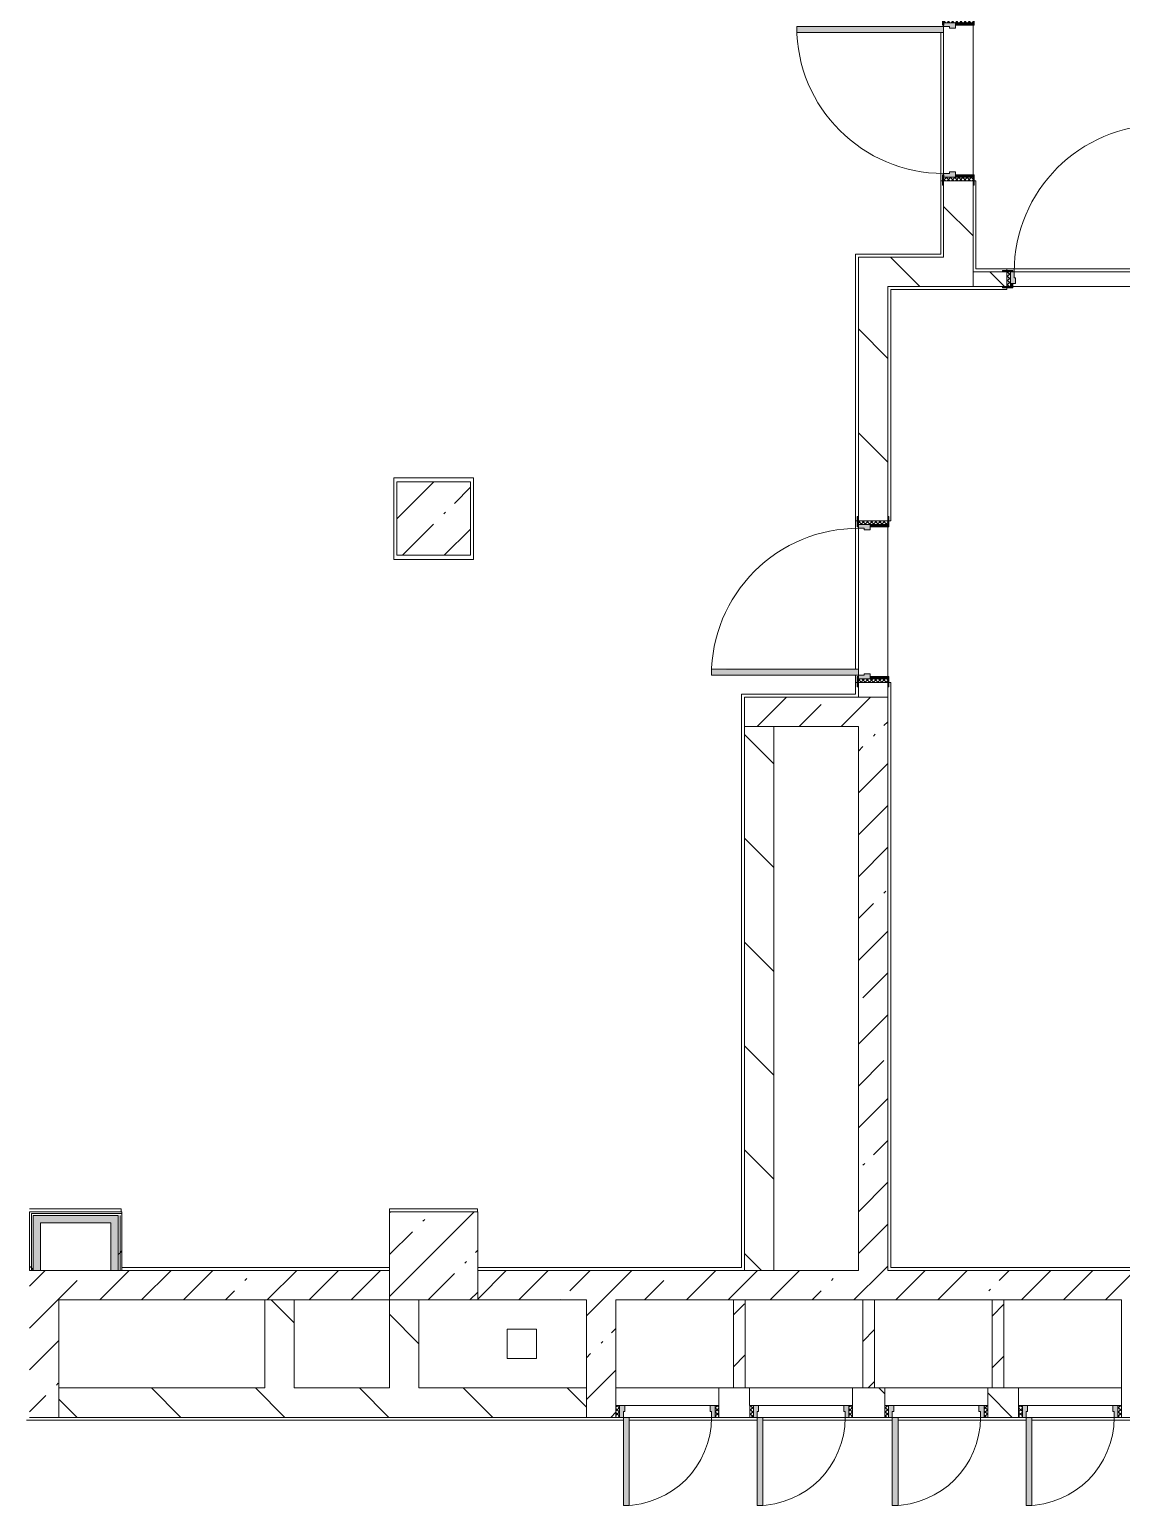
# Model space of a CAD drawing. Header units: millimetres. Extents: x 81494 to 296443, y -8553 to 29000.
# Drawn here: x 221143 to 228573, y 10300 to 20350 of the extents above; entities that cross this region are included whole.
import ezdxf

# ---------------------------------------------------------------- set-up
doc = ezdxf.new("R2010")
doc.units = ezdxf.units.MM
for name, color, linetype, lineweight, true_color in [('A-DOOR-5', 7, 'Continuous', 5, 0xe2e2e2), ('A-DOOR-6', 7, 'Continuous', 5, 0xaaaaaa), ('A-DOOR-FRAM-4', 7, 'Continuous', 5, 0xe2e2e2), ('A-DOOR-FRAM-5', 7, 'Continuous', 5, 0xaaaaaa), ('A-FLOR-2', 7, 'Continuous', 5, 0xaaaaaa), ('I-WALL-1', 7, 'Continuous', 5, 0xe7e7e7), ('I-WALL-2', 7, 'Continuous', 9, 0xe7e7e7), ('I-WALL-5', 7, 'Continuous', 5, 0x787878)]:
    doc.layers.add(name, color=color, linetype=linetype, lineweight=lineweight, true_color=true_color)
for name, color, linetype, lineweight in [('A-WALL', 7, 'Continuous', 9), ('I-WALL-3', 7, 'Continuous', 5), ('S-COLS-1', 7, 'Continuous', 5)]:
    doc.layers.add(name, color=color, linetype=linetype, lineweight=lineweight)
pattern_1 = [(45, (169433.17, 0), (-285.1231, 285.1231), []), (45, (169718.3, 0), (-285.1231, 285.1231), [504.031, -100.806, 16.764, -84.042])]
pattern_2 = [(135, (1751.41, 164.685), (-14.14214, -14.14214), []), (225, (1751.41, 164.685), (14.14214, -14.14214), [])]
pattern_3 = [(45, (-371.384, 164.685), (-14.1421, 14.1421), []), (135, (-371.384, 164.685), (-14.1421, -14.1421), [])]
pattern_4 = [(135, (169433.17, 0), (-353.5534, -353.5534), [])]
pattern_5 = [(45, (169433.17, 0), (-176.7767, 176.7767), [])]
pattern_6 = [(135, (1951.41, 164.685), (-14.14214, -14.14214), []), (225, (1951.41, 164.685), (14.14214, -14.14214), [])]
pattern_7 = [(45, (-171.384, 164.685), (-14.1421, 14.1421), []), (135, (-171.384, 164.685), (-14.1421, -14.1421), [])]
pattern_8 = [(45, (169433.2, 0), (-530.33, 530.33), []), (135, (169433.2, 0), (-530.33, -530.33), [])]

# ---------------------------------------------------------------- blocks, each defined once
blk = doc.blocks.new('BSC_Колонна _Прямоугольная - 600х600-23205375-1_3_4_птичка')
at = {"layer": 'S-COLS-1'}
h = blk.add_hatch(dxfattribs=at)
h.set_pattern_fill('FP_130', color=256, style=0, pattern_type=2)
h.set_pattern_definition([(45, (-54460, -12000), (-285.123, 285.123), []), (45, (-54174.88, -12000), (-285.123, 285.123), [504.031, -100.806, 16.764, -84.042])])
h.paths.add_polyline_path([(-300, -300), (300, -300), (298, 300), (-300, 300), (-300, -100)])
for p, q in [((300, 300), (-300, 300)), ((-300, 300), (-300, -300)), ((300, -300), (300, 300)), ((-300, -300), (300, -300))]:
    blk.add_line(p, q, dxfattribs=at)
blk = doc.blocks.new('110_Дверь_СКБ_1Ст_Внутренняя1 - Д-12 1100x2100h_дверь в горячий цех-32113407-1_3_4_птичка')
at = {"layer": 'A-DOOR-5'}
h = blk.add_hatch(color=256, dxfattribs=at)
h.paths.add_polyline_path([(-512.5, 100), (-512.5, 20), (-477.5, 20), (-477.5, 60), (-487.5, 60), (-487.5, 100), (-497.5, 100)])
h.paths.add_polyline_path([(502.5, 60), (502.5, 20), (537.5, 20), (537.5, 100), (512.5, 100), (512.5, 60)])
at = {"layer": 'A-DOOR-6'}
h = blk.add_hatch(dxfattribs=at)
h.set_pattern_fill('FP_30', color=256, style=0, pattern_type=2)
h.set_pattern_definition(pattern_2)
h.paths.add_polyline_path([(537.5, -100), (562.5, -100), (562.5, 100), (537.5, 100)])
at = {"layer": 'A-DOOR-FRAM-4'}
for points in [[(-487.5, 894.7), (-487.5, 100), (-447.5, 100), (-451.7, 1100), (-487.5, 1100), (-487.5, 1055.7)], [(-567.5, 108), (-567.5, 100), (-497.5, 100), (-497.5, 108), (-537.5, 108)], [(522.5, 105), (522.5, 100), (592.5, 100), (592.5, 108), (522.5, 108)], [(-512.5, -100), (-497.5, -100), (-497.5, 20), (-512.5, 20)], [(522.5, -100), (537.5, -100), (537.5, 20), (522.5, 20)], [(-567.5, -108), (-497.5, -108), (-497.5, -100), (-567.5, -100)], [(522.5, -108), (592.5, -108), (592.5, -100), (522.5, -100)]]:
    blk.add_hatch(color=256, dxfattribs=at).paths.add_polyline_path(points)
at = {"layer": 'A-DOOR-FRAM-5'}
h = blk.add_hatch(dxfattribs=at)
h.set_pattern_fill('FP_31', color=256, style=0, pattern_type=2)
h.set_pattern_definition(pattern_3)
h.paths.add_polyline_path([(-537.5, -100), (-512.5, -100), (-512.5, 100), (-537.5, 100)])
at = {"layer": 'A-DOOR-6'}
for p, q in [((-487.5, 1100), (-487.5, 100)), ((-447.5, 1100), (-487.5, 1100)), ((-447.5, 100), (-447.5, 1100)), ((-487.5, 100), (-447.5, 100))]:
    blk.add_line(p, q, dxfattribs=at)
blk.add_arc((-487.5, 100), 1000, 360, 90, dxfattribs=at)
at = {"layer": 'A-DOOR-FRAM-5'}
for p, q in [((-497.5, 108), (-567.5, 108)), ((-567.5, 108), (-567.5, 100)), ((-497.5, 100), (-497.5, 108)), ((592.5, 108), (522.5, 108)), ((522.5, 108), (522.5, 100)), ((592.5, 100), (592.5, 108)), ((-567.5, 100), (-497.5, 100)), ((-512.5, 100), (-537.5, 100)), ((-537.5, 100), (-537.5, -100)), ((-487.5, 100), (-512.5, 100)), ((-512.5, 100), (-512.5, 20)), ((-512.5, -100), (-512.5, 100)), ((-497.5, 100), (-512.5, 100)), ((-512.5, 100), (-512.5, 99)), ((-512.5, 99), (-497.5, 99)), ((-512.5, 20), (-477.5, 20)), ((-497.5, 20), (-512.5, 20)), ((-512.5, 20), (-512.5, -100)), ((-497.5, 99), (-497.5, 100)), ((-497.5, -100), (-497.5, 20)), ((-487.5, 60), (-487.5, 100)), ((-477.5, 60), (-487.5, 60)), ((-477.5, 20), (-477.5, 60)), ((512.5, 60), (502.5, 60)), ((502.5, 60), (502.5, 20)), ((502.5, 20), (537.5, 20)), ((512.5, 100), (512.5, 60)), ((537.5, 100), (512.5, 100)), ((537.5, 100), (522.5, 100)), ((522.5, 100), (522.5, 99)), ((522.5, 100), (592.5, 100)), ((522.5, 99), (537.5, 99)), ((537.5, 20), (522.5, 20)), ((522.5, 20), (522.5, -100)), ((537.5, 20), (537.5, 100)), ((562.5, 100), (537.5, 100)), ((537.5, 100), (537.5, -100)), ((537.5, 99), (537.5, 100)), ((537.5, -100), (537.5, 20)), ((562.5, -100), (562.5, 100)), ((-497.5, -100), (-567.5, -100)), ((-567.5, -100), (-567.5, -108)), ((-537.5, -100), (-512.5, -100)), ((-512.5, -100), (-497.5, -100)), ((-497.5, -108), (-497.5, -100)), ((522.5, -100), (537.5, -100)), ((592.5, -100), (522.5, -100)), ((522.5, -100), (522.5, -108)), ((537.5, -100), (562.5, -100)), ((592.5, -108), (592.5, -100)), ((-567.5, -108), (-497.5, -108)), ((522.5, -108), (592.5, -108))]:
    blk.add_line(p, q, dxfattribs=at)
blk = doc.blocks.new('110_Дверь_СКБ_1Ст_Внутренняя1 - Д-11 1100x2100h_кладовые _все__ коридор _между помещениями блока столовой__ моечные _все_-32089444-1_3_4_птичка')
at = {"layer": 'A-DOOR-5'}
h = blk.add_hatch(color=256, dxfattribs=at)
h.paths.add_polyline_path([(502.5, -30), (537.5, -30), (537.5, 50), (512.5, 50), (512.5, 10), (502.5, 10), (502.5, -6)])
h.paths.add_polyline_path([(-477.5, -30), (-477.5, 10), (-487.5, 10), (-487.5, 50), (-512.5, 50), (-512.5, -30), (-487.5, -30)])
at = {"layer": 'A-DOOR-6'}
h = blk.add_hatch(dxfattribs=at)
h.set_pattern_fill('FP_20', color=256, style=0, pattern_type=2)
h.set_pattern_definition([(135, (1751.41, 114.685), (-14.14214, -14.14214), []), (225, (1751.41, 114.685), (14.14214, -14.14214), [])])
h.paths.add_polyline_path([(562.5, -50), (562.5, 50), (537.5, 50), (537.5, -50)])
at = {"layer": 'A-DOOR-FRAM-4'}
for points in [[(472.5, 50), (512.5, 50), (512.5, 1050), (472.5, 1050), (472.5, 58.5)], [(-512.5, 50), (-497.5, 50), (-497.5, 58), (-567.5, 58), (-567.5, 50), (-537.5, 50)], [(592.5, 50), (592.5, 58), (522.5, 58), (522.5, 50), (562.5, 50)], [(-567.5, -58), (-497.5, -58), (-497.5, -50), (-567.5, -50)], [(-497.5, -50), (-497.5, -30), (-512.5, -30), (-512.5, -50)], [(522.5, -50), (537.5, -50), (537.5, -30), (522.5, -30)], [(592.5, -58), (592.5, -50), (522.5, -50), (522.5, -58), (562.5, -58)]]:
    blk.add_hatch(color=256, dxfattribs=at).paths.add_polyline_path(points)
at = {"layer": 'A-DOOR-FRAM-5'}
h = blk.add_hatch(dxfattribs=at)
h.set_pattern_fill('FP_21', color=256, style=0, pattern_type=2)
h.set_pattern_definition([(45, (-371.384, 114.685), (-14.1421, 14.1421), []), (135, (-371.384, 114.685), (-14.1421, -14.1421), [])])
h.paths.add_polyline_path([(-537.5, -50), (-512.5, -50), (-512.5, 50), (-537.5, 50)])
at = {"layer": 'A-DOOR-6'}
for p, q in [((512.5, 1050), (472.5, 1050)), ((472.5, 1050), (472.5, 50)), ((512.5, 50), (512.5, 1050)), ((472.5, 50), (512.5, 50))]:
    blk.add_line(p, q, dxfattribs=at)
blk.add_arc((512.5, 50), 1000, 90, 180, dxfattribs=at)
at = {"layer": 'A-DOOR-FRAM-5'}
for p, q in [((-497.5, 58), (-567.5, 58)), ((-567.5, 58), (-567.5, 50)), ((-567.5, 50), (-497.5, 50)), ((-512.5, 50), (-537.5, 50)), ((-537.5, 50), (-537.5, -50)), ((-487.5, 50), (-512.5, 50)), ((-512.5, 50), (-512.5, -30)), ((-512.5, -50), (-512.5, 50)), ((-497.5, 50), (-512.5, 50)), ((-512.5, 50), (-512.5, 49)), ((-512.5, 49), (-497.5, 49)), ((-497.5, 50), (-497.5, 58)), ((-497.5, 49), (-497.5, 50)), ((-487.5, 10), (-487.5, 50)), ((-477.5, 10), (-487.5, 10)), ((-477.5, -30), (-477.5, 10)), ((512.5, 10), (502.5, 10)), ((502.5, 10), (502.5, -30)), ((512.5, 50), (512.5, 10)), ((537.5, 50), (512.5, 50)), ((592.5, 58), (522.5, 58)), ((522.5, 58), (522.5, 50)), ((537.5, 50), (522.5, 50)), ((522.5, 50), (522.5, 49)), ((522.5, 50), (592.5, 50)), ((522.5, 49), (537.5, 49)), ((537.5, -30), (537.5, 50)), ((562.5, 50), (537.5, 50)), ((537.5, 50), (537.5, -50)), ((537.5, 49), (537.5, 50)), ((562.5, -50), (562.5, 50)), ((592.5, 50), (592.5, 58)), ((-497.5, -50), (-567.5, -50)), ((-567.5, -50), (-567.5, -58)), ((-567.5, -58), (-497.5, -58)), ((-537.5, -50), (-512.5, -50)), ((-512.5, -30), (-477.5, -30)), ((-497.5, -30), (-512.5, -30)), ((-512.5, -30), (-512.5, -50)), ((-512.5, -50), (-497.5, -50)), ((-497.5, -50), (-497.5, -30)), ((-497.5, -58), (-497.5, -50)), ((502.5, -30), (537.5, -30)), ((537.5, -30), (522.5, -30)), ((522.5, -30), (522.5, -50)), ((522.5, -50), (537.5, -50)), ((592.5, -50), (522.5, -50)), ((522.5, -50), (522.5, -58)), ((522.5, -58), (592.5, -58)), ((537.5, -50), (537.5, -30)), ((537.5, -50), (562.5, -50)), ((592.5, -58), (592.5, -50))]:
    blk.add_line(p, q, dxfattribs=at)
blk = doc.blocks.new('BSC_Колонна _Прямоугольная - 500х500-V249-1_3_4_птичка')
at = {"layer": 'S-COLS-1'}
h = blk.add_hatch(dxfattribs=at)
h.set_pattern_fill('FP_161', color=256, style=0, pattern_type=2)
h.set_pattern_definition([(45, (-54460, -17020), (-285.123, 285.123), []), (45, (-54174.88, -17020), (-285.123, 285.123), [504.031, -100.806, 16.764, -84.042])])
h.paths.add_polyline_path([(250, -250), (250, 250), (-250, 250), (-250, -250), (115, -250)])
for p, q in [((250, 250), (-250, 250)), ((-250, 250), (-250, -250)), ((250, -250), (250, 250)), ((-250, -250), (250, -250))]:
    blk.add_line(p, q, dxfattribs=at)
blk = doc.blocks.new('110_Дверь_СКБ_1Ст - д-18 700x2100h_Технический шкаф ЭОМ и СС-23257539-1_3_4_птичка')
at = {"layer": 'A-DOOR-5'}
h = blk.add_hatch(color=256, dxfattribs=at)
h.paths.add_polyline_path([(-298, 100), (-313, 100), (-313, 20), (-278, 20), (-278, 60), (-288, 60), (-288, 100)])
h.paths.add_polyline_path([(337, 100), (312, 100), (312, 60), (302, 60), (302, 20), (337, 20), (337, 32)])
at = {"layer": 'A-DOOR-6'}
h = blk.add_hatch(dxfattribs=at)
h.set_pattern_fill('FP_54', color=256, style=0, pattern_type=2)
h.set_pattern_definition(pattern_6)
h.paths.add_polyline_path([(337, 100), (337, 20), (362, 20), (362, 100)])
at = {"layer": 'A-DOOR-FRAM-4'}
blk.add_hatch(color=256, dxfattribs=at).paths.add_polyline_path([(272, 700), (272, 100), (312, 100), (312, 700)])
at = {"layer": 'A-DOOR-FRAM-5'}
h = blk.add_hatch(dxfattribs=at)
h.set_pattern_fill('FP_55', color=256, style=0, pattern_type=2)
h.set_pattern_definition(pattern_7)
h.paths.add_polyline_path([(-338, 100), (-338, 20), (-313, 20), (-313, 100)])
at = {"layer": 'A-DOOR-6'}
for p, q in [((312, 700), (272, 700)), ((272, 700), (272, 100)), ((312, 100), (312, 700)), ((272, 100), (312, 100))]:
    blk.add_line(p, q, dxfattribs=at)
blk.add_arc((312, 100), 600, 90, 180, dxfattribs=at)
at = {"layer": 'A-DOOR-FRAM-5'}
for p, q in [((-313, 100), (-338, 100)), ((-338, 100), (-338, 20)), ((-338, 20), (-313, 20)), ((-288, 100), (-313, 100)), ((-313, 100), (-313, 20)), ((-313, 20), (-313, 100)), ((-313, 20), (-278, 20)), ((-288, 60), (-288, 100)), ((-288, 100), (272, 100)), ((-278, 60), (-288, 60)), ((-278, 20), (-278, 60)), ((302, 20), (-278, 20)), ((312, 60), (302, 60)), ((302, 60), (302, 20)), ((302, 20), (337, 20)), ((312, 100), (312, 60)), ((337, 100), (312, 100)), ((337, 20), (337, 100)), ((362, 100), (337, 100)), ((337, 100), (337, 20)), ((337, 20), (362, 20)), ((362, 20), (362, 100))]:
    blk.add_line(p, q, dxfattribs=at)
blk = doc.blocks.new('110_Дверь_СКБ_1Ст - д-18 700x2100h_Технический шкаф ЭОМ и СС-V263-1_3_4_птичка')
at = {"layer": 'A-DOOR-5'}
h = blk.add_hatch(color=256, dxfattribs=at)
h.paths.add_polyline_path([(322, 100), (312, 100), (312, 60), (302, 60), (302, 20), (337, 20), (337, 100)])
h.paths.add_polyline_path([(-288, 100), (-313, 100), (-313, 20), (-278, 20), (-278, 60), (-288, 60)])
at = {"layer": 'A-DOOR-6'}
h = blk.add_hatch(dxfattribs=at)
h.set_pattern_fill('FP_54', color=256, style=0, pattern_type=2)
h.set_pattern_definition(pattern_6)
h.paths.add_polyline_path([(337, 100), (337, 20), (362, 20), (362, 100)])
at = {"layer": 'A-DOOR-FRAM-4'}
blk.add_hatch(color=256, dxfattribs=at).paths.add_polyline_path([(272, 700), (272, 100), (312, 100), (312, 700)])
at = {"layer": 'A-DOOR-FRAM-5'}
h = blk.add_hatch(dxfattribs=at)
h.set_pattern_fill('FP_55', color=256, style=0, pattern_type=2)
h.set_pattern_definition(pattern_7)
h.paths.add_polyline_path([(-338, 100), (-338, 20), (-313, 20), (-313, 100)])
at = {"layer": 'A-DOOR-6'}
for p, q in [((312, 700), (272, 700)), ((272, 700), (272, 100)), ((312, 100), (312, 700)), ((272, 100), (312, 100))]:
    blk.add_line(p, q, dxfattribs=at)
blk.add_arc((312, 100), 600, 90, 180, dxfattribs=at)
at = {"layer": 'A-DOOR-FRAM-5'}
for p, q in [((-313, 100), (-338, 100)), ((-338, 100), (-338, 20)), ((-338, 20), (-313, 20)), ((-288, 100), (-313, 100)), ((-313, 100), (-313, 20)), ((-313, 20), (-313, 100)), ((-313, 20), (-278, 20)), ((-288, 60), (-288, 100)), ((-288, 100), (272, 100)), ((-278, 60), (-288, 60)), ((-278, 20), (-278, 60)), ((302, 20), (-278, 20)), ((312, 60), (302, 60)), ((302, 60), (302, 20)), ((302, 20), (337, 20)), ((312, 100), (312, 60)), ((337, 100), (312, 100)), ((337, 20), (337, 100)), ((362, 100), (337, 100)), ((337, 100), (337, 20)), ((337, 20), (362, 20)), ((362, 20), (362, 100))]:
    blk.add_line(p, q, dxfattribs=at)
blk = doc.blocks.new('110_Дверь_СКБ_1Ст_Внутренняя1 - Д-12 EIW 1100x2100h_кладовые _все__ коридор _между помещениями блока столовой__ моечные _все_-32936079-1_3_4_птичка')
at = {"layer": 'A-DOOR-5'}
h = blk.add_hatch(color=256, dxfattribs=at)
h.paths.add_polyline_path([(-512.5, 20), (-477.5, 20), (-477.5, 60), (-487.5, 60), (-487.5, 100), (-512.5, 100)])
h.paths.add_polyline_path([(502.5, 44), (502.5, 20), (537.5, 20), (537.5, 100), (512.5, 100), (512.5, 60), (502.5, 60)])
at = {"layer": 'A-DOOR-6'}
h = blk.add_hatch(dxfattribs=at)
h.set_pattern_fill('FP_30', color=256, style=0, pattern_type=2)
h.set_pattern_definition(pattern_2)
h.paths.add_polyline_path([(537.5, -100), (562.5, -100), (562.5, 100), (537.5, 100)])
at = {"layer": 'A-DOOR-FRAM-4'}
for points in [[(472.5, 120), (472.5, 100), (512.5, 100), (512.5, 1100), (472.5, 1100), (472.5, 178.7)], [(-567.5, 100), (-497.5, 100), (-497.5, 108), (-567.5, 108)], [(522.5, 100), (592.5, 100), (592.5, 108), (522.5, 108)], [(-512.5, -100), (-497.5, -100), (-497.5, 20), (-512.5, 20)], [(522.5, -100), (537.5, -100), (537.5, 20), (522.5, 20)], [(-567.5, -108), (-497.5, -108), (-497.5, -100), (-567.5, -100)], [(522.5, -108), (592.5, -108), (592.5, -100), (522.5, -100)]]:
    blk.add_hatch(color=256, dxfattribs=at).paths.add_polyline_path(points)
at = {"layer": 'A-DOOR-FRAM-5'}
h = blk.add_hatch(dxfattribs=at)
h.set_pattern_fill('FP_31', color=256, style=0, pattern_type=2)
h.set_pattern_definition(pattern_3)
h.paths.add_polyline_path([(-537.5, -100), (-512.5, -100), (-512.5, 100), (-537.5, 100)])
at = {"layer": 'A-DOOR-6'}
for p, q in [((512.5, 1100), (472.5, 1100)), ((472.5, 1100), (472.5, 100)), ((512.5, 100), (512.5, 1100)), ((472.5, 100), (512.5, 100))]:
    blk.add_line(p, q, dxfattribs=at)
blk.add_arc((512.5, 100), 1000, 90, 180, dxfattribs=at)
at = {"layer": 'A-DOOR-FRAM-5'}
for p, q in [((-497.5, 108), (-567.5, 108)), ((-567.5, 108), (-567.5, 100)), ((-497.5, 100), (-497.5, 108)), ((592.5, 108), (522.5, 108)), ((522.5, 108), (522.5, 100)), ((592.5, 100), (592.5, 108)), ((-567.5, 100), (-497.5, 100)), ((-512.5, 100), (-537.5, 100)), ((-537.5, 100), (-537.5, -100)), ((-487.5, 100), (-512.5, 100)), ((-512.5, 100), (-512.5, 20)), ((-512.5, -100), (-512.5, 100)), ((-497.5, 100), (-512.5, 100)), ((-512.5, 100), (-512.5, 99)), ((-512.5, 99), (-497.5, 99)), ((-512.5, 20), (-477.5, 20)), ((-497.5, 20), (-512.5, 20)), ((-512.5, 20), (-512.5, -100)), ((-497.5, 99), (-497.5, 100)), ((-497.5, -100), (-497.5, 20)), ((-487.5, 60), (-487.5, 100)), ((-477.5, 60), (-487.5, 60)), ((-477.5, 20), (-477.5, 60)), ((512.5, 60), (502.5, 60)), ((502.5, 60), (502.5, 20)), ((502.5, 20), (537.5, 20)), ((512.5, 100), (512.5, 60)), ((537.5, 100), (512.5, 100)), ((537.5, 100), (522.5, 100)), ((522.5, 100), (522.5, 99)), ((522.5, 100), (592.5, 100)), ((522.5, 99), (537.5, 99)), ((537.5, 20), (522.5, 20)), ((522.5, 20), (522.5, -100)), ((537.5, 20), (537.5, 100)), ((562.5, 100), (537.5, 100)), ((537.5, 100), (537.5, -100)), ((537.5, 99), (537.5, 100)), ((537.5, -100), (537.5, 20)), ((562.5, -100), (562.5, 100)), ((-497.5, -100), (-567.5, -100)), ((-567.5, -100), (-567.5, -108)), ((-537.5, -100), (-512.5, -100)), ((-512.5, -100), (-497.5, -100)), ((-497.5, -108), (-497.5, -100)), ((522.5, -100), (537.5, -100)), ((592.5, -100), (522.5, -100)), ((522.5, -100), (522.5, -108)), ((537.5, -100), (562.5, -100)), ((592.5, -108), (592.5, -100)), ((-567.5, -108), (-497.5, -108)), ((522.5, -108), (592.5, -108))]:
    blk.add_line(p, q, dxfattribs=at)

msp = doc.modelspace()

# ---------------------------------------------------------------- hatches: boundary and pattern name
at = {"layer": 'I-WALL-1'}
for points in [[(221218.2, 12225), (221747, 12225), (221747, 12275), (221218.2, 12275)], [(221747, 11900), (221747, 12225), (221697, 12225), (221697, 11900)]]:
    msp.add_hatch(color=256, dxfattribs=at).paths.add_polyline_path(points)
at = {"layer": 'I-WALL-2'}
msp.add_hatch(color=256, dxfattribs=at).paths.add_polyline_path([(221168.2, 11900), (221218.2, 11900), (221218.2, 12275), (221168.2, 12275), (221168.2, 11984.7)])
at = {"layer": 'I-WALL-3'}
h = msp.add_hatch(dxfattribs=at)
h.set_pattern_fill('FP_126', color=256, style=0, pattern_type=2)
h.set_pattern_definition(pattern_4)
h.paths.add_polyline_path([(227563.2, 18600), (227563.2, 19320), (227363.2, 19320), (227363.2, 18600)])
h.paths.add_polyline_path([(227563.2, 20420), (227563.2, 20520), (227363.2, 20520), (227363.2, 20420)])
h = msp.add_hatch(dxfattribs=at)
h.set_pattern_fill('FP_126', color=256, style=0, pattern_type=2)
h.set_pattern_definition(pattern_4)
h.paths.add_polyline_path([(226871.9, 15803.8), (226983.2, 15803.8), (226983.2, 15903.8), (226783.2, 15903.8), (226783.2, 15803.8)])
h.paths.add_polyline_path([(226983.2, 17003.8), (226983.2, 18800), (226783.2, 18800), (226783.2, 17003.8)])
h = msp.add_hatch(dxfattribs=at)
h.set_pattern_fill('FP_126', color=256, style=0, pattern_type=2)
h.set_pattern_definition(pattern_4)
h.paths.add_polyline_path([(226983.2, 18600), (227363.2, 18600), (227363.2, 18800), (226983.2, 18800)])
h = msp.add_hatch(dxfattribs=at)
h.set_pattern_fill('FP_96', color=256, style=0, pattern_type=2)
h.set_pattern_definition(pattern_1)
h.paths.add_polyline_path([(226783.2, 15603.8), (226783.2, 15803.8), (226008.4, 15803.8), (226008.4, 15603.8), (226763.2, 15603.8)])
h = msp.add_hatch(dxfattribs=at)
h.set_pattern_fill('FP_96', color=256, style=0, pattern_type=2)
h.set_pattern_definition(pattern_1)
h.paths.add_polyline_path([(226983.2, 11900), (226983.2, 15803.8), (226783.2, 15803.8), (226783.2, 11900)])
h = msp.add_hatch(dxfattribs=at)
h.set_pattern_fill('FP_126', color=256, style=0, pattern_type=2)
h.set_pattern_definition(pattern_4)
h.paths.add_polyline_path([(226208.4, 11900), (226208.4, 15603.8), (226008.4, 15603.8), (226008.4, 11900)])
h = msp.add_hatch(dxfattribs=at)
h.set_pattern_fill('FP_214', color=256, style=0, pattern_type=2)
h.set_pattern_definition(pattern_8)
h.paths.add_polyline_path([(221143.2, 11900), (221155.7, 11900), (221155.1, 12300), (221143.2, 12300), (221143.2, 11984.7)])
h = msp.add_hatch(dxfattribs=at)
h.set_pattern_fill('FP_214', color=256, style=0, pattern_type=2)
h.set_pattern_definition(pattern_8)
h.paths.add_polyline_path([(221155.7, 11900), (221168.2, 11900), (221163.1, 12287.5), (221155.7, 12287.5), (221155.7, 11984.7)])
h = msp.add_hatch(dxfattribs=at)
h.set_pattern_fill('FP_214', color=256, style=0, pattern_type=2)
h.set_pattern_definition(pattern_8)
h.paths.add_polyline_path([(221747, 11900), (221759.5, 11900), (221759.5, 12275), (221747, 12275), (221747, 11916.9)])
h = msp.add_hatch(dxfattribs=at)
h.set_pattern_fill('FP_214', color=256, style=0, pattern_type=2)
h.set_pattern_definition(pattern_8)
h.paths.add_polyline_path([(221765.7, 11900), (221772, 11900), (221772, 12275), (221759.5, 12275), (221759.5, 11900)])
h = msp.add_hatch(dxfattribs=at)
h.set_pattern_fill('FP_96', color=256, style=0, pattern_type=2)
h.set_pattern_definition(pattern_1)
h.paths.add_polyline_path([(228573.2, 11700), (229593.2, 11700), (229593.2, 11900), (224193.2, 11900), (224194.8, 11700), (228081.2, 11700)])
h.paths.add_polyline_path([(221343.2, 11700), (223593.2, 11700), (223593.2, 11900), (221143.2, 11900), (221143.2, 11700)])
h = msp.add_hatch(dxfattribs=at)
h.set_pattern_fill('FP_96', color=256, style=0, pattern_type=2)
h.set_pattern_definition(pattern_1)
h.paths.add_polyline_path([(221212.2, 10900), (221343.2, 10900), (221343.2, 11700), (221143.2, 11700), (221143.2, 10900)])
h = msp.add_hatch(dxfattribs=at)
h.set_pattern_fill('FP_126', color=256, style=0, pattern_type=2)
h.set_pattern_definition(pattern_4)
h.paths.add_polyline_path([(222743.2, 11100), (222943.2, 11100), (222943.2, 11700), (222743.2, 11700), (222743.2, 11397.9)])
h = msp.add_hatch(dxfattribs=at)
h.set_pattern_fill('FP_126', color=256, style=0, pattern_type=2)
h.set_pattern_definition(pattern_4)
h.paths.add_polyline_path([(223793.2, 11100), (223793.2, 11700), (223593.2, 11700), (223593.2, 11100)])
h = msp.add_hatch(dxfattribs=at)
h.set_pattern_fill('FP_96', color=256, style=0, pattern_type=2)
h.set_pattern_definition(pattern_1)
h.paths.add_polyline_path([(225085.8, 10900), (225133.2, 10900), (225133.2, 11700), (224933.2, 11700), (224933.2, 10900)])
h = msp.add_hatch(dxfattribs=at)
h.set_pattern_fill('FP_132', color=256, style=0, pattern_type=2)
h.set_pattern_definition(pattern_5)
h.paths.add_polyline_path([(225932.4, 11100), (226012.4, 11100), (226008.4, 11700), (225932.4, 11700), (225932.4, 11290.1)])
h = msp.add_hatch(dxfattribs=at)
h.set_pattern_fill('FP_132', color=256, style=0, pattern_type=2)
h.set_pattern_definition(pattern_5)
h.paths.add_polyline_path([(226812.4, 11100), (226892.4, 11100), (226892.4, 11700), (226812.4, 11700), (226812.4, 11283.5)])
h = msp.add_hatch(dxfattribs=at)
h.set_pattern_fill('FP_132', color=256, style=0, pattern_type=2)
h.set_pattern_definition(pattern_5)
h.paths.add_polyline_path([(227692.4, 11100), (227772.4, 11100), (227772.4, 11700), (227692.4, 11700), (227692.4, 11277)])
h = msp.add_hatch(dxfattribs=at)
h.set_pattern_fill('FP_126', color=256, style=0, pattern_type=2)
h.set_pattern_definition(pattern_4)
h.paths.add_polyline_path([(227772.4, 10900), (227873.2, 10900), (227873.2, 11100), (227663.2, 11100), (227663.2, 10900), (227692.4, 10900)])
h.paths.add_polyline_path([(222513, 10900), (224933.2, 10900), (224933.2, 11100), (221343.2, 11100), (221343.2, 10900)])
h.paths.add_polyline_path([(225833.2, 10900), (226043.2, 10900), (226043.2, 11100), (225833.2, 11100), (225833.2, 10980)])
h.paths.add_polyline_path([(226892.4, 10900), (226963.2, 10900), (226963.2, 11100), (226743.2, 11100), (226743.2, 10900), (226812.4, 10900)])
at = {"layer": 'I-WALL-5'}
h = msp.add_hatch(dxfattribs=at)
h.set_pattern_fill('FP_125', color=256, style=0, pattern_type=2)
h.set_pattern_definition([(135, (169433.17, 0), (-377.1708, -377.1708), [533.4, -88.9, 17.78, -88.9]), (135, (169433.17, 376.94), (-377.1708, -377.1708), []), (50, (169433.17, 0), (637.6445, -55.7866), [66.675, -733.425]), (355, (169433.2, 0), (-123.3494, 668.699), [53.34, -586.74]), (100.451, (169486.3, -4.65), (514.299, 612.908), [56.665, -623.315]), (46.184, (169433.2, 177.8), (948.776, -147.15), [100.012, -1100.137]), (96.636, (169512.2, 165.5), (830.909, 865.997), [84.998, -934.973]), (351.184, (169433.2, 177.8), (830.918, 865.988), [80.01, -880.11]), (21, (169522.07, 133.35), (530.6506, -357.9283), [66.675, -733.425]), (326, (169522.1, 133.35), (216.308, 644.6585), [53.34, -586.74]), (71.451, (169566.3, 103.5), (746.9596, 286.7243), [56.665, -623.315]), (37.5, (169433.17, 0), (10.8105, 295.9426), [16.764, -562.864, 16.764, -578.866, -588.962]), (37.5, (169433.17, 0), (10.8105, 295.9426), [-1175.258, 16.764, -572.198]), (7.5, (169433.17, 0), (233.8692, 350.6318), [16.764, -322.834, 16.764, -549.529, -224.472]), (7.5, (169433.17, 0), (233.8692, 350.6318), [-905.891, 16.764, -207.708]), (327.5, (169234.92, 0), (474.5678, -20.0513), [16.764, -205.486, 16.764, -676.656, -920.115]), (327.5, (169234.92, 0), (474.5678, -20.0513), [-915.67, 16.764, -903.351]), (317.5, (169146.02, 0), (518.4522, 88.9934), [16.764, -272.161, 16.764, -443.738, -653.415]), (317.5, (169146.02, 0), (518.4522, 88.9934), [-749.427, 16.764, -636.651])])
h.paths.add_polyline_path([(228893.2, 18600), (230043.2, 18600), (230043.2, 18700), (228893.2, 18700)])
h.paths.add_polyline_path([(227583.2, 18600), (227793.2, 18600), (227793.2, 18700), (227563.2, 18700), (227563.2, 18600)])

# ---------------------------------------------------------------- linework, layer by layer
at = {"layer": 'A-FLOR-2'}
for p, q in [((227343.2, 20330), (227343.2, 18820)), ((227343.2, 19320), (227355.2, 19320)), ((227571.2, 19320), (227583.2, 19320)), ((227583.2, 19320), (227583.2, 18720)), ((226763.2, 18820), (227343.2, 18820)), ((226763.2, 18820), (226763.2, 15993.8)), ((228803.2, 18720), (227583.2, 18720)), ((227793.2, 18720), (227793.2, 18708)), ((227793.2, 18580), (227003.2, 18580)), ((227003.2, 18580), (227003.2, 17003.8)), ((227793.2, 18592), (227793.2, 18580)), ((223622.2, 16742), (223622.2, 17298)), ((223622.2, 17298), (224163.2, 17298)), ((224163.2, 17298), (224163.2, 16742)), ((226775.2, 17003.8), (226763.2, 17003.8)), ((227003.2, 17003.8), (226991.2, 17003.8)), ((224163.2, 16742), (223622.2, 16742)), ((226763.2, 15953.8), (226763.2, 15823.8)), ((226763.2, 15903.8), (226775.2, 15903.8)), ((226991.2, 15903.8), (227003.2, 15903.8)), ((227003.2, 15903.8), (227003.2, 11920)), ((225988.4, 11920), (225988.4, 15823.8)), ((225988.4, 15823.8), (226763.2, 15823.8)), ((221142.2, 12320), (221765.7, 12320)), ((221765.7, 12320), (221765.7, 12300)), ((223593.2, 12300), (223593.2, 12320)), ((223593.2, 12320), (224190.9, 12320)), ((224190.9, 12320), (224190.9, 12300)), ((221771.2, 11921), (223593.2, 11921)), ((224193.2, 11920), (225988.4, 11920)), ((227003.2, 11920), (229573.2, 11920)), ((224393.2, 11500), (224593.2, 11500)), ((224393.2, 11300), (224393.2, 11500)), ((224593.2, 11500), (224593.2, 11300)), ((224593.2, 11300), (224393.2, 11300)), ((225183.2, 10880), (221123.2, 10880)), ((226093.2, 10880), (225223.2, 10880)), ((227013.2, 10880), (226133.2, 10880)), ((227923.2, 10880), (227053.2, 10880)), ((230813.2, 10880), (227963.2, 10880))]:
    msp.add_line(p, q, dxfattribs=at)
at = {"layer": 'A-WALL'}
for p, q in [((226208.4, 15603.8), (226008.4, 15603.8)), ((221155.7, 11900), (221155.7, 12287.5)), ((221772, 12287.5), (221155.7, 12287.5)), ((221168.2, 11900), (221168.2, 12275)), ((221747, 12275), (221168.2, 12275)), ((221747, 11900), (221747, 12275)), ((221759.5, 11900), (221759.5, 12275)), ((226008.4, 11900), (226208.4, 11900)), ((222943.2, 11700), (222743.2, 11700)), ((226012.4, 11700), (225932.4, 11700)), ((226892.4, 11700), (226812.4, 11700)), ((227772.4, 11700), (227692.4, 11700)), ((221343.2, 11100), (221343.2, 10900)), ((224933.2, 11100), (224933.2, 10900)), ((225932.4, 11100), (226012.4, 11100)), ((226812.4, 11100), (226892.4, 11100)), ((227692.4, 11100), (227772.4, 11100))]:
    msp.add_line(p, q, dxfattribs=at)
at = {"layer": 'I-WALL-3'}
for p, q in [((227363.2, 19370), (227363.2, 20330)), ((227563.2, 20380), (227563.2, 19360)), ((227363.2, 19290), (227363.2, 18800)), ((227563.2, 18600), (227563.2, 19290)), ((226783.2, 18800), (226783.2, 17033.8)), ((227363.2, 18800), (226783.2, 18800)), ((227763.2, 18700), (227563.2, 18700)), ((227843.2, 18700), (228803.2, 18700)), ((226983.2, 17033.8), (226983.2, 18600)), ((226983.2, 18600), (227763.2, 18600)), ((228853.2, 18600), (227833.2, 18600)), ((226783.2, 15993.8), (226783.2, 16953.8)), ((226983.2, 16963.8), (226983.2, 15943.8)), ((226008.4, 15803.8), (226008.4, 11900)), ((226008.4, 15803.8), (226983.2, 15803.8)), ((226783.2, 15873.8), (226783.2, 15803.8)), ((226983.2, 15803.8), (226983.2, 15873.8)), ((226983.2, 11900), (226983.2, 15803.8)), ((226208.4, 15603.8), (226783.2, 15603.8)), ((226208.4, 11900), (226208.4, 15603.8)), ((226783.2, 15603.8), (226783.2, 11900)), ((221143.2, 12300), (221143.2, 11900)), ((221772, 12300), (221143.2, 12300)), ((221772, 11900), (221772, 12300)), ((221218.2, 11900), (221218.2, 12225)), ((221218.2, 12225), (221697, 12225)), ((221697, 12225), (221697, 11900)), ((223593.2, 11900), (221143.2, 11900)), ((221143.2, 11900), (221218.2, 11900)), ((221697, 11900), (221772, 11900)), ((226008.4, 11900), (224193.2, 11900)), ((226783.2, 11900), (226208.4, 11900)), ((229593.2, 11900), (226983.2, 11900)), ((221343.2, 11700), (222743.2, 11700)), ((221343.2, 11100), (221343.2, 11700)), ((222743.2, 11700), (222743.2, 11100)), ((222943.2, 11700), (223593.2, 11700)), ((222943.2, 11100), (222943.2, 11700)), ((223593.2, 11700), (223593.2, 11100)), ((223793.2, 11100), (223793.2, 11700)), ((224193.2, 11700), (224933.2, 11700)), ((224933.2, 11700), (224933.2, 11100)), ((225133.2, 11700), (225932.4, 11700)), ((225133.2, 10980), (225133.2, 11700)), ((225932.4, 11700), (225932.4, 11100)), ((226012.4, 11700), (226812.4, 11700)), ((226012.4, 11100), (226012.4, 11700)), ((226812.4, 11700), (226812.4, 11100)), ((226892.4, 11700), (227692.4, 11700)), ((226892.4, 11100), (226892.4, 11700)), ((227692.4, 11700), (227692.4, 11100)), ((227772.4, 11700), (228573.2, 11700)), ((227772.4, 11100), (227772.4, 11700)), ((228573.2, 11700), (228573.2, 10980)), ((222743.2, 11100), (221343.2, 11100)), ((223593.2, 11100), (222943.2, 11100)), ((224933.2, 11100), (223793.2, 11100)), ((225133.2, 11100), (225932.4, 11100)), ((225833.2, 11100), (225833.2, 10980)), ((226012.4, 11100), (226812.4, 11100)), ((226043.2, 10980), (226043.2, 11100)), ((226743.2, 11100), (226743.2, 10980)), ((226892.4, 11100), (227692.4, 11100)), ((226963.2, 10980), (226963.2, 11100)), ((227663.2, 11100), (227663.2, 10980)), ((227772.4, 11100), (228573.2, 11100)), ((227873.2, 10980), (227873.2, 11100)), ((221143.2, 10900), (225133.2, 10900)), ((225833.2, 10900), (226043.2, 10900)), ((226743.2, 10900), (226963.2, 10900)), ((227663.2, 10900), (227873.2, 10900)), ((228573.2, 10900), (230793.2, 10900))]:
    msp.add_line(p, q, dxfattribs=at)

# ---------------------------------------------------------------- block references
at = {"layer": 'A-DOOR-6'}
for name, p, rotation in [('110_Дверь_СКБ_1Ст_Внутренняя1 - Д-12 EIW 1100x2100h_кладовые _все__ коридор _между помещениями блока столовой__ моечные _все_-32936079-1_3_4_птичка', (227463.2, 19857.5), 89.99999999999991), ('110_Дверь_СКБ_1Ст_Внутренняя1 - Д-12 1100x2100h_дверь в горячий цех-32113407-1_3_4_птичка', (226883.2, 16441.3), 89.99999999999991), ('110_Дверь_СКБ_1Ст - д-18 700x2100h_Технический шкаф ЭОМ и СС-23257539-1_3_4_птичка', (225495.7, 11000), 180), ('110_Дверь_СКБ_1Ст - д-18 700x2100h_Технический шкаф ЭОМ и СС-23257539-1_3_4_птичка', (226405.7, 11000), 180), ('110_Дверь_СКБ_1Ст - д-18 700x2100h_Технический шкаф ЭОМ и СС-23257539-1_3_4_птичка', (227325.7, 11000), 180), ('110_Дверь_СКБ_1Ст - д-18 700x2100h_Технический шкаф ЭОМ и СС-V263-1_3_4_птичка', (228235.7, 11000), 180)]:
    msp.add_blockref(name, p, dxfattribs=dict(at, rotation=rotation))
msp.add_blockref('110_Дверь_СКБ_1Ст_Внутренняя1 - Д-11 1100x2100h_кладовые _все__ коридор _между помещениями блока столовой__ моечные _все_-32089444-1_3_4_птичка', (228330.7, 18650), dxfattribs=at)
at = {"layer": 'S-COLS-1'}
for name, p in [('BSC_Колонна _Прямоугольная - 500х500-V249-1_3_4_птичка', (223893.2, 17020)), ('BSC_Колонна _Прямоугольная - 600х600-23205375-1_3_4_птичка', (223893.2, 12000))]:
    msp.add_blockref(name, p, dxfattribs=at)

doc.saveas('drawing.dxf')
